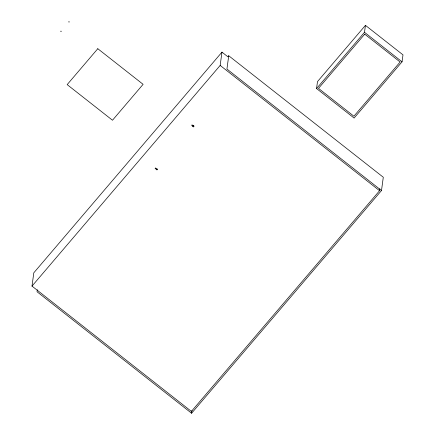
<?xml version="1.0" encoding="UTF-8"?>
<svg xmlns="http://www.w3.org/2000/svg" width="435" height="435" viewBox="0 0 435 435"><rect width="100%" height="100%" fill="white"/><g stroke="black" fill="none" stroke-linecap="round" stroke-linejoin="round"><path stroke-width="0.65" d="M379.826 188.725L379.559 190.715L191.389 411.39L32.005 286.105L33.799 272.816L221.964 52.14L227.864 56.773L228.728 55.756L383.295 177.252L381.495 190.541L191.596 413.25L37.035 291.754L37.301 289.764M156.959 169.867L157.35 169.411L155.502 167.959L155.116 168.416L156.959 169.867L157.106 168.802M193.624 126.868L194.01 126.416L192.042 124.872L191.661 125.318L193.624 126.868L193.765 125.845M32.005 286.105L220.17 65.429L221.964 52.14M228.728 55.756L226.934 69.045L381.495 190.541M191.596 413.25L191.955 410.591M316.555 88.544L317.496 81.579L365.443 25.35L402.995 54.864L402.054 61.83L354.106 118.064L316.555 88.544L364.503 32.31L365.443 25.35M192.917 126.351L193.787 125.329M192.961 126.362L193.831 125.334M364.503 32.31L402.054 61.83M220.17 65.429L379.559 190.715M60.976 31.141L61.009 31.418L60.976 31.141M68.98 21.75L69.013 22.027L68.98 21.75M97.793 48.709L67.169 84.618L112.491 120.239L143.11 84.33L97.793 48.709M364.709 34.169L318.491 88.37L353.9 116.205L400.118 62.004L364.709 34.169"/></g></svg>
